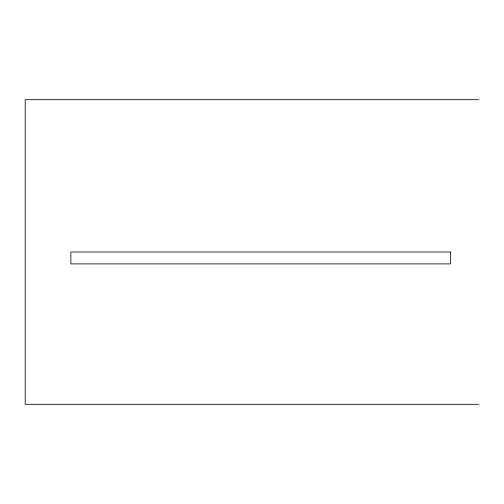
<?xml version="1.0" encoding="UTF-8"?>
<svg xmlns="http://www.w3.org/2000/svg" width="504" height="504" viewBox="0 0 504 504"><rect width="100%" height="100%" fill="white"/><g stroke="black" fill="none" stroke-linecap="round" stroke-linejoin="round"><path stroke-width="0.76" d="M478.8 99.698L25.2 99.698L25.2 404.303L478.8 404.303M450.374 252L70.881 252L70.881 263.901L450.374 263.901L450.374 252"/></g></svg>
